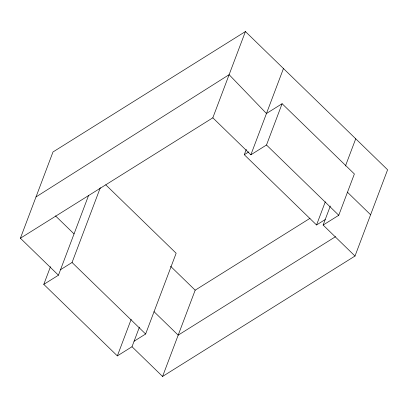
<?xml version="1.0" encoding="UTF-8"?>
<svg xmlns="http://www.w3.org/2000/svg" width="408" height="408" viewBox="0 0 408 408"><rect width="100%" height="100%" fill="white"/><g stroke="black" fill="none" stroke-linecap="round" stroke-linejoin="round"><path stroke-width="0.61" d="M132.008 346.729L117.356 355.898L43.789 284.376L58.441 275.211L20.4 238.231L52.999 151.965L245.422 31.549L387.6 169.769L355.001 256.035L162.578 376.451L132.008 346.729L139.409 327.145M43.789 284.376L50.48 266.679M58.441 275.211L88.577 195.452M60.522 269.703L72.058 262.487L100.332 187.66M117.356 355.898L131.182 319.321M20.4 238.231L212.823 117.815L245.422 31.549M134.089 341.226L145.625 334.004L176.144 253.24L105.774 184.834M325.212 219.545L316.547 224.971L244.28 154.714L246.299 149.369M162.578 376.451L195.177 290.185L309.983 218.341M212.823 117.815L250.864 154.795L283.463 68.529M250.864 154.795L266.5 145.013L282.106 103.714L354.374 173.966L338.767 215.266L323.131 225.053L355.001 256.035M316.547 224.971L325.293 201.807M323.131 225.053L330.312 206.05M345.443 166.005L355.73 138.786M36.006 196.931L229.123 74.684L266.47 113.501L282.106 103.714M244.28 154.714L248.865 151.842M335.57 236.66L178.184 335.152L154 311.641M347.387 192.163L370.607 214.741M266.5 145.013L338.767 215.266M170.534 266.23L195.177 290.185M55.478 215.863L74.047 233.911M72.058 262.487L145.625 334.004"/></g></svg>
